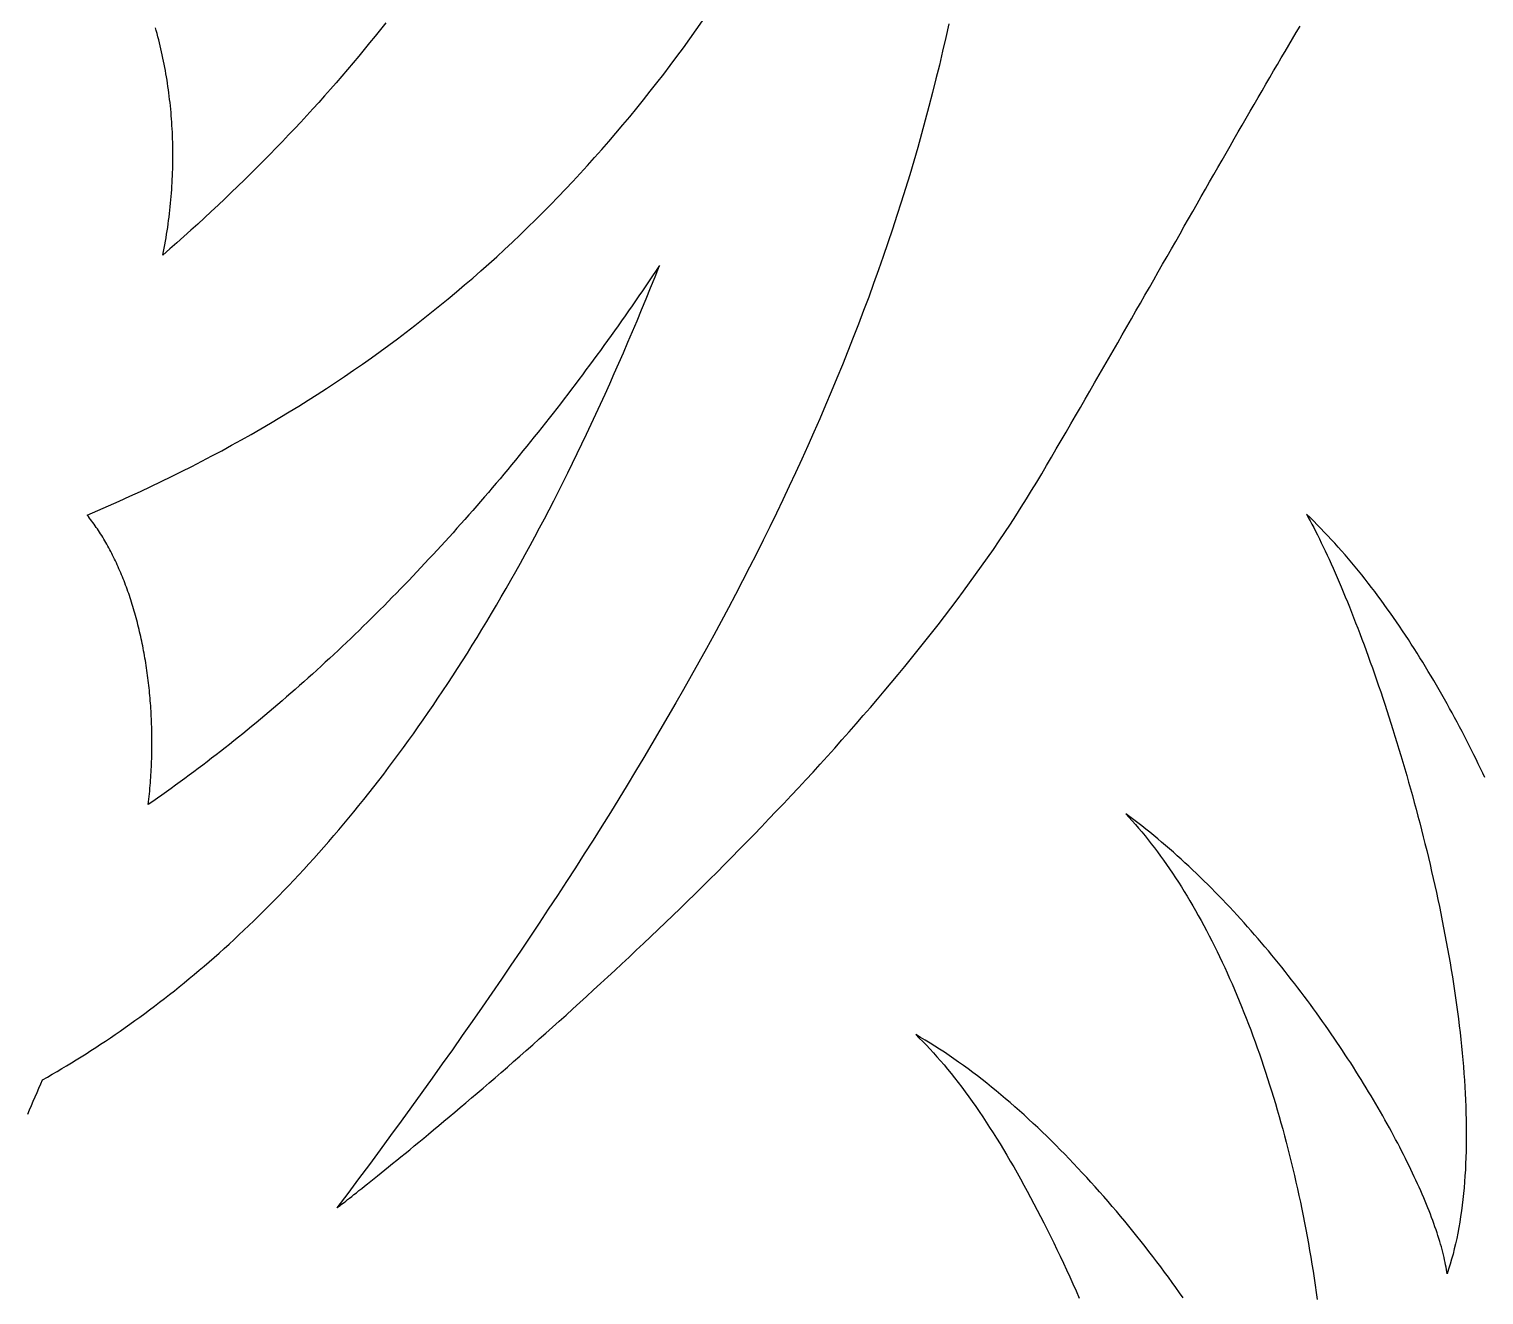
# Model space of a CAD drawing. Extents: x 5 to 105, y 2 to 136.
# Drawn here: x 79.41 to 87.6, y 72.08 to 79.2 of the extents above; entities that cross this region are included whole.
import ezdxf

# ---------------------------------------------------------------- set-up
doc = ezdxf.new("R2010")
doc.units = 0
doc.layers.get('0').update_dxf_attribs({"linetype": 'CONTINUOUS'})

msp = doc.modelspace()

# ---------------------------------------------------------------- linework, layer by layer
at = {"color": 7}
for points in [[(79.7374, 76.4658, 0), (79.7981, 76.4918, 0), (79.8584, 76.5181, 0), (79.9184, 76.5447, 0), (79.9779, 76.5717, 0), (80.037, 76.5989, 0), (80.0957, 76.6265, 0), (80.1539, 76.6544, 0), (80.2118, 76.6827, 0), (80.2693, 76.7112, 0), (80.3264, 76.7401, 0), (80.3831, 76.7693, 0), (80.4394, 76.7988, 0), (80.4953, 76.8287, 0), (80.5508, 76.8589, 0), (80.6059, 76.8894, 0), (80.6606, 76.9203, 0), (80.715, 76.9514, 0), (80.7689, 76.9829, 0), (80.8225, 77.0148, 0), (80.8757, 77.0469, 0), (80.9285, 77.0795, 0), (80.981, 77.1123, 0), (81.033, 77.1455, 0), (81.0847, 77.179, 0), (81.1361, 77.2128, 0), (81.187, 77.247, 0), (81.2376, 77.2815, 0), (81.2879, 77.3164, 0), (81.3377, 77.3516, 0), (81.3872, 77.3871, 0), (81.4364, 77.423, 0), (81.4852, 77.4592, 0), (81.5336, 77.4958, 0), (81.5817, 77.5327, 0), (81.6295, 77.57, 0), (81.6768, 77.6076, 0), (81.7239, 77.6455, 0), (81.7706, 77.6838, 0), (81.8169, 77.7225, 0), (81.863, 77.7615, 0), (81.9086, 77.8008, 0), (81.954, 77.8405, 0), (81.999, 77.8805, 0), (82.0436, 77.9209, 0), (82.088, 77.9617, 0), (82.132, 78.0028, 0), (82.1757, 78.0442, 0), (82.219, 78.0861, 0), (82.2621, 78.1282, 0), (82.3048, 78.1707, 0), (82.3472, 78.2136, 0), (82.3893, 78.2569, 0), (82.431, 78.3005, 0), (82.4725, 78.3444, 0), (82.5136, 78.3887, 0), (82.5544, 78.4334, 0), (82.595, 78.4785, 0), (82.6352, 78.5239, 0), (82.6751, 78.5696, 0), (82.7147, 78.6158, 0), (82.754, 78.6623, 0), (82.793, 78.7091, 0), (82.8317, 78.7564, 0), (82.8702, 78.804, 0), (82.9083, 78.8519, 0), (82.9461, 78.9003, 0), (82.9837, 78.949, 0), (83.0209, 78.9981, 0), (83.0579, 79.0475, 0), (83.0946, 79.0973, 0), (83.131, 79.1475, 0), (83.1672, 79.1981, 0), (83.203, 79.2491, 0)], [(81.4185, 79.2371, 0), (81.3887, 79.1993, 0), (81.3585, 79.1617, 0), (81.3281, 79.124, 0), (81.2974, 79.0865, 0), (81.2664, 79.0491, 0), (81.235, 79.0117, 0), (81.2035, 78.9744, 0), (81.1716, 78.9372, 0), (81.1394, 78.9, 0), (81.107, 78.863, 0), (81.0742, 78.826, 0), (81.0412, 78.7891, 0), (81.0079, 78.7523, 0), (80.9743, 78.7156, 0), (80.9404, 78.6789, 0), (80.9062, 78.6424, 0), (80.8718, 78.6059, 0), (80.837, 78.5695, 0), (80.802, 78.5332, 0), (80.7667, 78.497, 0), (80.7311, 78.4609, 0), (80.6953, 78.4248, 0), (80.6591, 78.3889, 0), (80.6227, 78.353, 0), (80.586, 78.3172, 0), (80.549, 78.2816, 0), (80.5117, 78.246, 0), (80.4742, 78.2105, 0), (80.4363, 78.1751, 0), (80.3982, 78.1398, 0), (80.3599, 78.1046, 0), (80.3212, 78.0695, 0), (80.2822, 78.0344, 0), (80.243, 77.9995, 0), (80.2035, 77.9647, 0), (80.1638, 77.93, 0)], [(84.5892, 79.2326, 0), (84.5721, 79.1547, 0), (84.5543, 79.077, 0), (84.536, 78.9993, 0), (84.5171, 78.9218, 0), (84.4977, 78.8444, 0), (84.4776, 78.7671, 0), (84.457, 78.6899, 0), (84.4359, 78.6128, 0), (84.4141, 78.5357, 0), (84.3919, 78.4588, 0), (84.369, 78.382, 0), (84.3456, 78.3052, 0), (84.3216, 78.2285, 0), (84.2971, 78.1519, 0), (84.272, 78.0753, 0), (84.2463, 77.9989, 0), (84.2201, 77.9224, 0), (84.1934, 77.8461, 0), (84.1661, 77.7698, 0), (84.1382, 77.6935, 0), (84.1098, 77.6173, 0), (84.0808, 77.5411, 0), (84.0513, 77.465, 0), (84.0213, 77.3889, 0), (83.9907, 77.3128, 0), (83.9595, 77.2367, 0), (83.9278, 77.1607, 0), (83.8956, 77.0847, 0), (83.8628, 77.0087, 0), (83.8295, 76.9327, 0), (83.7957, 76.8567, 0), (83.7613, 76.7807, 0), (83.7264, 76.7047, 0), (83.6909, 76.6287, 0), (83.655, 76.5527, 0), (83.6184, 76.4766, 0), (83.5814, 76.4006, 0), (83.5438, 76.3245, 0), (83.5057, 76.2484, 0), (83.4671, 76.1722, 0), (83.428, 76.0961, 0), (83.3883, 76.0198, 0), (83.3481, 75.9436, 0), (83.3074, 75.8673, 0), (83.2661, 75.7909, 0), (83.2244, 75.7145, 0), (83.1821, 75.638, 0), (83.1393, 75.5615, 0), (83.096, 75.4849, 0), (83.0522, 75.4082, 0), (83.0079, 75.3314, 0), (82.963, 75.2546, 0), (82.9177, 75.1777, 0), (82.8718, 75.1007, 0), (82.8255, 75.0236, 0), (82.7786, 74.9463, 0), (82.7312, 74.869, 0), (82.6834, 74.7916, 0), (82.635, 74.7141, 0), (82.5861, 74.6365, 0), (82.5367, 74.5587, 0), (82.4868, 74.4809, 0), (82.4365, 74.4029, 0), (82.3856, 74.3248, 0), (82.3342, 74.2465, 0), (82.2824, 74.1681, 0), (82.23, 74.0896, 0), (82.1772, 74.0109, 0), (82.1239, 73.9321, 0), (82.07, 73.8531, 0), (82.0157, 73.774, 0), (81.9609, 73.6947, 0), (81.9057, 73.6152, 0), (81.8499, 73.5356, 0), (81.7937, 73.4558, 0), (81.737, 73.3758, 0), (81.6798, 73.2956, 0), (81.6221, 73.2153, 0), (81.5639, 73.1347, 0), (81.5053, 73.054, 0), (81.4462, 72.9731, 0), (81.3866, 72.8919, 0), (81.3266, 72.8106, 0), (81.2661, 72.729, 0), (81.2051, 72.6473, 0), (81.1436, 72.5653, 0)], [(80.1637, 77.93, 0), (80.1676, 77.9494, 0), (80.1714, 77.9689, 0), (80.175, 77.9884, 0), (80.1784, 78.0079, 0), (80.1817, 78.0273, 0), (80.1849, 78.0468, 0), (80.1879, 78.0662, 0), (80.1908, 78.0857, 0), (80.1936, 78.1051, 0), (80.1962, 78.1245, 0), (80.1987, 78.1439, 0), (80.201, 78.1633, 0), (80.2032, 78.1827, 0), (80.2053, 78.202, 0), (80.2072, 78.2214, 0), (80.209, 78.2407, 0), (80.2107, 78.26, 0), (80.2122, 78.2793, 0), (80.2136, 78.2986, 0), (80.2148, 78.3178, 0), (80.2159, 78.337, 0), (80.2169, 78.3562, 0), (80.2178, 78.3754, 0), (80.2185, 78.3945, 0), (80.2191, 78.4136, 0), (80.2196, 78.4327, 0), (80.2199, 78.4518, 0), (80.2201, 78.4708, 0), (80.2202, 78.4898, 0), (80.2201, 78.5087, 0), (80.2199, 78.5277, 0), (80.2196, 78.5465, 0), (80.2192, 78.5654, 0), (80.2186, 78.5842, 0), (80.2179, 78.603, 0), (80.2171, 78.6217, 0), (80.2161, 78.6404, 0), (80.215, 78.659, 0), (80.2138, 78.6777, 0), (80.2125, 78.6962, 0), (80.211, 78.7147, 0), (80.2095, 78.7332, 0), (80.2078, 78.7516, 0), (80.2059, 78.77, 0), (80.204, 78.7883, 0), (80.2019, 78.8066, 0), (80.1997, 78.8248, 0), (80.1974, 78.843, 0), (80.195, 78.8611, 0), (80.1924, 78.8791, 0), (80.1898, 78.8971, 0), (80.187, 78.9151, 0), (80.1841, 78.9329, 0), (80.181, 78.9508, 0), (80.1779, 78.9685, 0), (80.1746, 78.9862, 0), (80.1712, 79.0039, 0), (80.1677, 79.0214, 0), (80.1641, 79.0389, 0), (80.1604, 79.0564, 0), (80.1565, 79.0737, 0), (80.1526, 79.091, 0), (80.1485, 79.1083, 0), (80.1443, 79.1254, 0), (80.14, 79.1425, 0), (80.1356, 79.1595, 0), (80.1311, 79.1765, 0), (80.1264, 79.1933, 0), (80.1217, 79.2101, 0)], [(85.1123, 76.6986, 0), (85.1399, 76.7457, 0), (85.1674, 76.7927, 0), (85.1948, 76.8395, 0), (85.2221, 76.8862, 0), (85.2493, 76.9328, 0), (85.2763, 76.9793, 0), (85.3033, 77.0257, 0), (85.3301, 77.0719, 0), (85.3568, 77.118, 0), (85.3834, 77.1639, 0), (85.4099, 77.2098, 0), (85.4363, 77.2554, 0), (85.4625, 77.301, 0), (85.4887, 77.3463, 0), (85.5147, 77.3916, 0), (85.5406, 77.4367, 0), (85.5664, 77.4816, 0), (85.5921, 77.5263, 0), (85.6176, 77.5709, 0), (85.6431, 77.6153, 0), (85.6684, 77.6596, 0), (85.6936, 77.7037, 0), (85.7187, 77.7476, 0), (85.7437, 77.7913, 0), (85.7686, 77.8348, 0), (85.7934, 77.8782, 0), (85.818, 77.9213, 0), (85.8425, 77.9643, 0), (85.8669, 78.0071, 0), (85.8912, 78.0496, 0), (85.9154, 78.092, 0), (85.9395, 78.1342, 0), (85.9635, 78.1761, 0), (85.9873, 78.2179, 0), (86.011, 78.2594, 0), (86.0347, 78.3007, 0), (86.0581, 78.3418, 0), (86.0815, 78.3826, 0), (86.1048, 78.4233, 0), (86.128, 78.4637, 0), (86.151, 78.5038, 0), (86.1739, 78.5437, 0), (86.1967, 78.5834, 0), (86.2194, 78.6229, 0), (86.242, 78.6621, 0), (86.2645, 78.701, 0), (86.2868, 78.7397, 0), (86.3091, 78.7781, 0), (86.3312, 78.8163, 0), (86.3532, 78.8542, 0), (86.3751, 78.8918, 0), (86.3969, 78.9292, 0), (86.4185, 78.9663, 0), (86.4401, 79.0031, 0), (86.4615, 79.0396, 0), (86.4828, 79.0759, 0), (86.504, 79.1119, 0), (86.5251, 79.1476, 0), (86.5461, 79.1829, 0), (86.567, 79.218, 0)], [(79.4867, 73.2869, 0), (79.5137, 73.3022, 0), (79.5406, 73.3178, 0), (79.5677, 73.3336, 0), (79.5947, 73.3496, 0), (79.6219, 73.3659, 0), (79.649, 73.3824, 0), (79.6762, 73.3991, 0), (79.7035, 73.4161, 0), (79.7308, 73.4333, 0), (79.7581, 73.4508, 0), (79.7855, 73.4685, 0), (79.8129, 73.4865, 0), (79.8404, 73.5048, 0), (79.8679, 73.5233, 0), (79.8954, 73.542, 0), (79.923, 73.561, 0), (79.9506, 73.5803, 0), (79.9782, 73.5999, 0), (80.0058, 73.6197, 0), (80.0335, 73.6398, 0), (80.0613, 73.6601, 0), (80.089, 73.6808, 0), (80.1168, 73.7017, 0), (80.1446, 73.7229, 0), (80.1724, 73.7444, 0), (80.2003, 73.7662, 0), (80.2282, 73.7883, 0), (80.2561, 73.8106, 0), (80.284, 73.8333, 0), (80.3119, 73.8562, 0), (80.3399, 73.8795, 0), (80.3679, 73.903, 0), (80.3959, 73.9269, 0), (80.4239, 73.951, 0), (80.4519, 73.9755, 0), (80.48, 74.0003, 0), (80.5081, 74.0254, 0), (80.5361, 74.0508, 0), (80.5642, 74.0765, 0), (80.5923, 74.1025, 0), (80.6204, 74.1289, 0), (80.6485, 74.1556, 0), (80.6767, 74.1826, 0), (80.7048, 74.21, 0), (80.7329, 74.2377, 0), (80.761, 74.2657, 0), (80.7892, 74.2941, 0), (80.8173, 74.3228, 0), (80.8455, 74.3518, 0), (80.8736, 74.3812, 0), (80.9018, 74.4109, 0), (80.9299, 74.441, 0), (80.958, 74.4714, 0), (80.9862, 74.5022, 0), (81.0143, 74.5334, 0), (81.0424, 74.5649, 0), (81.0705, 74.5967, 0), (81.0986, 74.629, 0), (81.1267, 74.6616, 0), (81.1548, 74.6945, 0), (81.1829, 74.7279, 0), (81.211, 74.7616, 0), (81.239, 74.7957, 0), (81.2671, 74.8302, 0), (81.2951, 74.865, 0), (81.3231, 74.9002, 0), (81.3511, 74.9359, 0), (81.3791, 74.9719, 0), (81.407, 75.0083, 0), (81.4349, 75.045, 0), (81.4628, 75.0822, 0), (81.4907, 75.1198, 0), (81.5186, 75.1578, 0), (81.5464, 75.1962, 0), (81.5742, 75.235, 0), (81.602, 75.2742, 0), (81.6298, 75.3138, 0), (81.6575, 75.3538, 0), (81.6852, 75.3943, 0), (81.7129, 75.4351, 0), (81.7405, 75.4764, 0), (81.7681, 75.5181, 0), (81.7957, 75.5602, 0), (81.8232, 75.6028, 0), (81.8507, 75.6457, 0), (81.8782, 75.6892, 0), (81.9056, 75.733, 0), (81.933, 75.7773, 0), (81.9604, 75.822, 0), (81.9877, 75.8672, 0), (82.015, 75.9128, 0), (82.0422, 75.9588, 0), (82.0694, 76.0053, 0), (82.0965, 76.0523, 0), (82.1236, 76.0997, 0), (82.1506, 76.1475, 0), (82.1776, 76.1959, 0), (82.2045, 76.2446, 0), (82.2314, 76.2939, 0), (82.2583, 76.3436, 0), (82.2851, 76.3938, 0), (82.3118, 76.4444, 0), (82.3385, 76.4956, 0), (82.3651, 76.5472, 0), (82.3917, 76.5992, 0), (82.4182, 76.6518, 0), (82.4447, 76.7048, 0), (82.4711, 76.7583, 0), (82.4974, 76.8124, 0), (82.5237, 76.8669, 0), (82.5499, 76.9219, 0), (82.576, 76.9773, 0), (82.6021, 77.0333, 0), (82.6281, 77.0898, 0), (82.6541, 77.1468, 0), (82.68, 77.2043, 0), (82.7058, 77.2623, 0), (82.7315, 77.3208, 0), (82.7572, 77.3798, 0), (82.7828, 77.4393, 0), (82.8083, 77.4994, 0), (82.8338, 77.56, 0), (82.8592, 77.6211, 0), (82.8845, 77.6827, 0), (82.9097, 77.7448, 0), (82.9349, 77.8075, 0), (82.9599, 77.8707, 0)], [(82.9599, 77.8707, 0), (82.9409, 77.8422, 0), (82.9217, 77.8137, 0), (82.9025, 77.7853, 0), (82.8833, 77.7569, 0), (82.864, 77.7286, 0), (82.8446, 77.7003, 0), (82.8251, 77.6721, 0), (82.8056, 77.6439, 0), (82.786, 77.6158, 0), (82.7664, 77.5878, 0), (82.7467, 77.5598, 0), (82.7269, 77.5319, 0), (82.7071, 77.504, 0), (82.6872, 77.4762, 0), (82.6672, 77.4484, 0), (82.6472, 77.4207, 0), (82.6271, 77.3931, 0), (82.607, 77.3655, 0), (82.5868, 77.338, 0), (82.5665, 77.3105, 0), (82.5462, 77.2831, 0), (82.5258, 77.2558, 0), (82.5054, 77.2285, 0), (82.4848, 77.2013, 0), (82.4643, 77.1741, 0), (82.4436, 77.147, 0), (82.4229, 77.12, 0), (82.4022, 77.0931, 0), (82.3814, 77.0662, 0), (82.3605, 77.0393, 0), (82.3396, 77.0126, 0), (82.3186, 76.9859, 0), (82.2975, 76.9593, 0), (82.2764, 76.9327, 0), (82.2553, 76.9062, 0), (82.234, 76.8798, 0), (82.2127, 76.8534, 0), (82.1914, 76.8272, 0), (82.17, 76.801, 0), (82.1485, 76.7748, 0), (82.127, 76.7488, 0), (82.1054, 76.7228, 0), (82.0838, 76.6968, 0), (82.0621, 76.671, 0), (82.0404, 76.6452, 0), (82.0186, 76.6195, 0), (81.9967, 76.5939, 0), (81.9748, 76.5684, 0), (81.9528, 76.5429, 0), (81.9308, 76.5175, 0), (81.9087, 76.4922, 0), (81.8866, 76.467, 0), (81.8644, 76.4418, 0), (81.8421, 76.4167, 0), (81.8198, 76.3917, 0), (81.7975, 76.3668, 0), (81.775, 76.342, 0), (81.7526, 76.3172, 0), (81.7301, 76.2925, 0), (81.7075, 76.2679, 0), (81.6848, 76.2434, 0), (81.6622, 76.219, 0), (81.6394, 76.1947, 0), (81.6166, 76.1704, 0), (81.5938, 76.1462, 0), (81.5709, 76.1222, 0), (81.5479, 76.0982, 0), (81.5249, 76.0742, 0), (81.5019, 76.0504, 0), (81.4788, 76.0267, 0), (81.4556, 76.003, 0), (81.4324, 75.9795, 0), (81.4091, 75.956, 0), (81.3858, 75.9326, 0), (81.3624, 75.9093, 0), (81.339, 75.8861, 0), (81.3156, 75.863, 0), (81.292, 75.84, 0), (81.2685, 75.8171, 0), (81.2448, 75.7942, 0), (81.2212, 75.7715, 0), (81.1975, 75.7488, 0), (81.1737, 75.7263, 0), (81.1499, 75.7038, 0), (81.126, 75.6815, 0), (81.1021, 75.6592, 0), (81.0781, 75.6371, 0), (81.0541, 75.615, 0), (81.03, 75.593, 0), (81.0059, 75.5712, 0), (80.9818, 75.5494, 0), (80.9575, 75.5277, 0), (80.9333, 75.5061, 0), (80.909, 75.4847, 0), (80.8846, 75.4633, 0), (80.8602, 75.442, 0), (80.8358, 75.4209, 0), (80.8113, 75.3998, 0), (80.7867, 75.3789, 0), (80.7621, 75.358, 0), (80.7375, 75.3373, 0), (80.7128, 75.3166, 0), (80.6881, 75.2961, 0), (80.6633, 75.2756, 0), (80.6385, 75.2553, 0), (80.6137, 75.2351, 0), (80.5887, 75.215, 0), (80.5638, 75.195, 0), (80.5388, 75.1751, 0), (80.5137, 75.1553, 0), (80.4887, 75.1356, 0), (80.4635, 75.1161, 0), (80.4383, 75.0966, 0), (80.4131, 75.0773, 0), (80.3879, 75.058, 0), (80.3626, 75.0389, 0), (80.3372, 75.0199, 0), (80.3118, 75.001, 0), (80.2864, 74.9823, 0), (80.2609, 74.9636, 0), (80.2354, 74.9451, 0), (80.2098, 74.9266, 0), (80.1842, 74.9083, 0), (80.1585, 74.8901, 0), (80.1328, 74.8721, 0), (80.1071, 74.8541, 0), (80.0813, 74.8363, 0)], [(81.1436, 72.5653, 0), (81.1441, 72.5657, 0), (81.1457, 72.5669, 0), (81.1482, 72.5688, 0), (81.1518, 72.5716, 0), (81.1563, 72.5751, 0), (81.1619, 72.5794, 0), (81.1684, 72.5844, 0), (81.1758, 72.5902, 0), (81.1842, 72.5967, 0), (81.1935, 72.604, 0), (81.2037, 72.6119, 0), (81.2148, 72.6206, 0), (81.2268, 72.6301, 0), (81.2396, 72.6402, 0), (81.2534, 72.651, 0), (81.2679, 72.6626, 0), (81.2833, 72.6748, 0), (81.2996, 72.6877, 0), (81.3166, 72.7013, 0), (81.3344, 72.7155, 0), (81.353, 72.7304, 0), (81.3724, 72.746, 0), (81.3925, 72.7622, 0), (81.4134, 72.779, 0), (81.435, 72.7965, 0), (81.4573, 72.8146, 0), (81.4803, 72.8333, 0), (81.504, 72.8527, 0), (81.5284, 72.8727, 0), (81.5535, 72.8932, 0), (81.5792, 72.9144, 0), (81.6055, 72.9361, 0), (81.6325, 72.9584, 0), (81.6601, 72.9813, 0), (81.6883, 73.0048, 0), (81.7171, 73.0288, 0), (81.7464, 73.0534, 0), (81.7763, 73.0785, 0), (81.8068, 73.1042, 0), (81.8378, 73.1304, 0), (81.8693, 73.1572, 0), (81.9013, 73.1844, 0), (81.9338, 73.2122, 0), (81.9668, 73.2405, 0), (82.0003, 73.2693, 0), (82.0342, 73.2985, 0), (82.0686, 73.3283, 0), (82.1034, 73.3586, 0), (82.1386, 73.3893, 0), (82.1742, 73.4205, 0), (82.2103, 73.4521, 0), (82.2467, 73.4842, 0), (82.2834, 73.5168, 0), (82.3206, 73.5498, 0), (82.358, 73.5832, 0), (82.3958, 73.617, 0), (82.4339, 73.6513, 0), (82.4723, 73.686, 0), (82.511, 73.7211, 0), (82.55, 73.7566, 0), (82.5893, 73.7925, 0), (82.6288, 73.8288, 0), (82.6685, 73.8655, 0), (82.7084, 73.9025, 0), (82.7486, 73.9399, 0), (82.789, 73.9777, 0), (82.8295, 74.0158, 0), (82.8702, 74.0543, 0), (82.9111, 74.0931, 0), (82.9521, 74.1322, 0), (82.9933, 74.1717, 0), (83.0346, 74.2115, 0), (83.076, 74.2516, 0), (83.1175, 74.292, 0), (83.159, 74.3327, 0), (83.2007, 74.3737, 0), (83.2423, 74.415, 0), (83.2841, 74.4566, 0), (83.3258, 74.4985, 0), (83.3676, 74.5406, 0), (83.4094, 74.583, 0), (83.4512, 74.6256, 0), (83.493, 74.6685, 0), (83.5347, 74.7116, 0), (83.5763, 74.755, 0), (83.618, 74.7985, 0), (83.6595, 74.8423, 0), (83.701, 74.8864, 0), (83.7423, 74.9306, 0), (83.7836, 74.975, 0), (83.8247, 75.0196, 0), (83.8657, 75.0644, 0), (83.9065, 75.1094, 0), (83.9471, 75.1546, 0), (83.9876, 75.1999, 0), (84.0279, 75.2454, 0), (84.068, 75.291, 0), (84.1079, 75.3368, 0), (84.1476, 75.3828, 0), (84.187, 75.4288, 0), (84.2261, 75.475, 0), (84.265, 75.5213, 0), (84.3036, 75.5677, 0), (84.3419, 75.6143, 0), (84.3799, 75.6609, 0), (84.4176, 75.7076, 0), (84.455, 75.7544, 0), (84.492, 75.8013, 0), (84.5286, 75.8483, 0), (84.5649, 75.8953, 0), (84.6008, 75.9424, 0), (84.6363, 75.9896, 0), (84.6714, 76.0368, 0), (84.706, 76.084, 0), (84.7403, 76.1313, 0), (84.7741, 76.1786, 0), (84.8074, 76.2259, 0), (84.8402, 76.2732, 0), (84.8726, 76.3205, 0), (84.9044, 76.3679, 0), (84.9358, 76.4152, 0), (84.9666, 76.4625, 0), (84.9968, 76.5098, 0), (85.0266, 76.5571, 0), (85.0557, 76.6043, 0), (85.0843, 76.6515, 0), (85.1123, 76.6986, 0)], [(80.0813, 74.8363, 0), (80.0831, 74.8515, 0), (80.0848, 74.8668, 0), (80.0864, 74.882, 0), (80.0879, 74.8973, 0), (80.0894, 74.9125, 0), (80.0908, 74.9278, 0), (80.092, 74.943, 0), (80.0933, 74.9582, 0), (80.0944, 74.9734, 0), (80.0954, 74.9886, 0), (80.0964, 75.0038, 0), (80.0973, 75.019, 0), (80.0981, 75.0341, 0), (80.0989, 75.0493, 0), (80.0995, 75.0644, 0), (80.1001, 75.0795, 0), (80.1006, 75.0946, 0), (80.1011, 75.1097, 0), (80.1014, 75.1247, 0), (80.1017, 75.1398, 0), (80.1019, 75.1548, 0), (80.1021, 75.1698, 0), (80.1021, 75.1847, 0), (80.1021, 75.1997, 0), (80.102, 75.2146, 0), (80.1018, 75.2295, 0), (80.1016, 75.2444, 0), (80.1012, 75.2593, 0), (80.1008, 75.2741, 0), (80.1004, 75.2889, 0), (80.0998, 75.3036, 0), (80.0992, 75.3184, 0), (80.0985, 75.3331, 0), (80.0978, 75.3478, 0), (80.0969, 75.3624, 0), (80.096, 75.377, 0), (80.095, 75.3916, 0), (80.094, 75.4062, 0), (80.0929, 75.4207, 0), (80.0917, 75.4352, 0), (80.0904, 75.4496, 0), (80.089, 75.464, 0), (80.0876, 75.4784, 0), (80.0861, 75.4927, 0), (80.0846, 75.507, 0), (80.083, 75.5212, 0), (80.0813, 75.5354, 0), (80.0795, 75.5496, 0), (80.0777, 75.5637, 0), (80.0758, 75.5778, 0), (80.0738, 75.5918, 0), (80.0717, 75.6058, 0), (80.0696, 75.6198, 0), (80.0674, 75.6336, 0), (80.0652, 75.6475, 0), (80.0629, 75.6613, 0), (80.0605, 75.675, 0), (80.058, 75.6887, 0), (80.0555, 75.7024, 0), (80.0529, 75.716, 0), (80.0503, 75.7295, 0), (80.0475, 75.743, 0), (80.0448, 75.7564, 0), (80.0419, 75.7698, 0), (80.039, 75.7831, 0), (80.036, 75.7964, 0), (80.0329, 75.8096, 0), (80.0298, 75.8228, 0), (80.0266, 75.8358, 0), (80.0234, 75.8489, 0), (80.02, 75.8618, 0), (80.0167, 75.8747, 0), (80.0132, 75.8876, 0), (80.0097, 75.9004, 0), (80.0061, 75.9131, 0), (80.0025, 75.9257, 0), (79.9988, 75.9383, 0), (79.995, 75.9508, 0), (79.9912, 75.9633, 0), (79.9873, 75.9757, 0), (79.9833, 75.988, 0), (79.9793, 76.0002, 0), (79.9752, 76.0124, 0), (79.9711, 76.0245, 0), (79.9669, 76.0365, 0), (79.9626, 76.0485, 0), (79.9583, 76.0604, 0), (79.9539, 76.0722, 0), (79.9495, 76.0839, 0), (79.945, 76.0956, 0), (79.9404, 76.1072, 0), (79.9358, 76.1187, 0), (79.9311, 76.1301, 0), (79.9263, 76.1414, 0), (79.9215, 76.1527, 0), (79.9166, 76.1639, 0), (79.9117, 76.175, 0), (79.9067, 76.186, 0), (79.9017, 76.1969, 0), (79.8966, 76.2078, 0), (79.8914, 76.2185, 0), (79.8862, 76.2292, 0), (79.8809, 76.2398, 0), (79.8756, 76.2503, 0), (79.8702, 76.2607, 0), (79.8647, 76.2711, 0), (79.8592, 76.2813, 0), (79.8536, 76.2914, 0), (79.848, 76.3015, 0), (79.8423, 76.3114, 0), (79.8366, 76.3213, 0), (79.8308, 76.3311, 0), (79.825, 76.3408, 0), (79.8191, 76.3503, 0), (79.8131, 76.3598, 0), (79.8071, 76.3692, 0), (79.801, 76.3785, 0), (79.7949, 76.3877, 0), (79.7887, 76.3968, 0), (79.7825, 76.4058, 0), (79.7762, 76.4146, 0), (79.7699, 76.4234, 0), (79.7635, 76.4321, 0), (79.757, 76.4407, 0), (79.7505, 76.4492, 0), (79.744, 76.4575, 0), (79.7374, 76.4658, 0)], [(87.6081, 74.9878, 0), (87.5959, 75.0136, 0), (87.5835, 75.0393, 0), (87.571, 75.0652, 0), (87.5584, 75.0911, 0), (87.5456, 75.1171, 0), (87.5326, 75.143, 0), (87.5195, 75.1691, 0), (87.5062, 75.1951, 0), (87.4928, 75.2212, 0), (87.4792, 75.2473, 0), (87.4655, 75.2734, 0), (87.4516, 75.2996, 0), (87.4376, 75.3257, 0), (87.4234, 75.3518, 0), (87.4091, 75.3779, 0), (87.3947, 75.404, 0), (87.38, 75.4301, 0), (87.3653, 75.4562, 0), (87.3504, 75.4822, 0), (87.3354, 75.5082, 0), (87.3202, 75.5341, 0), (87.3048, 75.56, 0), (87.2894, 75.5858, 0), (87.2738, 75.6116, 0), (87.258, 75.6373, 0), (87.2421, 75.663, 0), (87.2261, 75.6885, 0), (87.2099, 75.714, 0), (87.1936, 75.7394, 0), (87.1772, 75.7647, 0), (87.1606, 75.7899, 0), (87.1439, 75.815, 0), (87.127, 75.8399, 0), (87.11, 75.8648, 0), (87.0929, 75.8895, 0), (87.0757, 75.9142, 0), (87.0583, 75.9386, 0), (87.0408, 75.963, 0), (87.0231, 75.9872, 0), (87.0054, 76.0112, 0), (86.9875, 76.0351, 0), (86.9694, 76.0588, 0), (86.9513, 76.0824, 0), (86.933, 76.1057, 0), (86.9146, 76.129, 0), (86.896, 76.152, 0), (86.8774, 76.1748, 0), (86.8586, 76.1974, 0), (86.8397, 76.2199, 0), (86.8206, 76.2421, 0), (86.8015, 76.2641, 0), (86.7822, 76.2859, 0), (86.7628, 76.3074, 0), (86.7433, 76.3288, 0), (86.7236, 76.3499, 0), (86.7039, 76.3707, 0), (86.684, 76.3914, 0), (86.664, 76.4117, 0), (86.6439, 76.4318, 0), (86.6236, 76.4516, 0), (86.6033, 76.4712, 0)], [(86.6033, 76.4712, 0), (86.6133, 76.4532, 0), (86.6235, 76.4345, 0), (86.6337, 76.4153, 0), (86.6441, 76.3955, 0), (86.6546, 76.3751, 0), (86.6652, 76.3542, 0), (86.6759, 76.3327, 0), (86.6866, 76.3106, 0), (86.6975, 76.288, 0), (86.7085, 76.2649, 0), (86.7195, 76.2413, 0), (86.7306, 76.2171, 0), (86.7418, 76.1924, 0), (86.7531, 76.1672, 0), (86.7644, 76.1416, 0), (86.7758, 76.1154, 0), (86.7873, 76.0888, 0), (86.7988, 76.0617, 0), (86.8103, 76.0342, 0), (86.8219, 76.0062, 0), (86.8335, 75.9778, 0), (86.8452, 75.9489, 0), (86.8569, 75.9197, 0), (86.8686, 75.89, 0), (86.8803, 75.8599, 0), (86.8921, 75.8294, 0), (86.9039, 75.7985, 0), (86.9156, 75.7672, 0), (86.9274, 75.7356, 0), (86.9392, 75.7036, 0), (86.951, 75.6712, 0), (86.9627, 75.6385, 0), (86.9745, 75.6055, 0), (86.9862, 75.5721, 0), (86.9979, 75.5384, 0), (87.0096, 75.5044, 0), (87.0213, 75.4701, 0), (87.0329, 75.4355, 0), (87.0445, 75.4006, 0), (87.056, 75.3654, 0), (87.0675, 75.33, 0), (87.0789, 75.2943, 0), (87.0903, 75.2583, 0), (87.1016, 75.2221, 0), (87.1129, 75.1857, 0), (87.1241, 75.149, 0), (87.1352, 75.1121, 0), (87.1462, 75.075, 0), (87.1571, 75.0377, 0), (87.168, 75.0002, 0), (87.1788, 74.9625, 0), (87.1894, 74.9246, 0), (87.2, 74.8866, 0), (87.2105, 74.8484, 0), (87.2208, 74.8101, 0), (87.231, 74.7716, 0), (87.2412, 74.7329, 0), (87.2512, 74.6942, 0), (87.261, 74.6553, 0), (87.2708, 74.6163, 0), (87.2804, 74.5772, 0), (87.2898, 74.538, 0), (87.2991, 74.4988, 0), (87.3083, 74.4594, 0), (87.3173, 74.42, 0), (87.3262, 74.3805, 0), (87.3349, 74.341, 0), (87.3434, 74.3014, 0), (87.3518, 74.2618, 0), (87.36, 74.2222, 0), (87.368, 74.1826, 0), (87.3758, 74.1429, 0), (87.3834, 74.1032, 0), (87.3908, 74.0636, 0), (87.3981, 74.024, 0), (87.4051, 73.9844, 0), (87.412, 73.9448, 0), (87.4186, 73.9052, 0), (87.425, 73.8658, 0), (87.4312, 73.8263, 0), (87.4372, 73.787, 0), (87.4429, 73.7477, 0), (87.4484, 73.7085, 0), (87.4537, 73.6694, 0), (87.4587, 73.6303, 0), (87.4635, 73.5914, 0), (87.468, 73.5527, 0), (87.4723, 73.514, 0), (87.4764, 73.4755, 0), (87.4801, 73.4371, 0), (87.4836, 73.3988, 0), (87.4868, 73.3608, 0), (87.4898, 73.3229, 0), (87.4925, 73.2851, 0), (87.4949, 73.2476, 0), (87.497, 73.2102, 0), (87.4988, 73.1731, 0), (87.5003, 73.1361, 0), (87.5015, 73.0994, 0), (87.5024, 73.0629, 0), (87.503, 73.0267, 0), (87.5032, 72.9906, 0), (87.5032, 72.9549, 0), (87.5028, 72.9194, 0), (87.5021, 72.8841, 0), (87.5011, 72.8492, 0), (87.4997, 72.8145, 0), (87.498, 72.7801, 0), (87.496, 72.746, 0), (87.4936, 72.7123, 0), (87.4908, 72.6788, 0), (87.4877, 72.6457, 0), (87.4842, 72.6129, 0), (87.4804, 72.5805, 0), (87.4762, 72.5484, 0), (87.4716, 72.5167, 0), (87.4666, 72.4853, 0), (87.4613, 72.4544, 0), (87.4555, 72.4238, 0), (87.4494, 72.3936, 0), (87.4428, 72.3638, 0), (87.4359, 72.3344, 0), (87.4286, 72.3055, 0), (87.4208, 72.2769, 0), (87.4126, 72.2488, 0), (87.404, 72.2212, 0), (87.395, 72.194, 0)], [(87.395, 72.194, 0), (87.3934, 72.2063, 0), (87.3916, 72.2189, 0), (87.3895, 72.2319, 0), (87.3871, 72.2451, 0), (87.3844, 72.2586, 0), (87.3815, 72.2724, 0), (87.3784, 72.2866, 0), (87.375, 72.301, 0), (87.3713, 72.3156, 0), (87.3674, 72.3306, 0), (87.3632, 72.3458, 0), (87.3587, 72.3613, 0), (87.3541, 72.3771, 0), (87.3491, 72.3931, 0), (87.344, 72.4094, 0), (87.3385, 72.426, 0), (87.3329, 72.4427, 0), (87.327, 72.4598, 0), (87.3208, 72.477, 0), (87.3145, 72.4945, 0), (87.3078, 72.5122, 0), (87.301, 72.5302, 0), (87.2939, 72.5483, 0), (87.2866, 72.5667, 0), (87.279, 72.5853, 0), (87.2713, 72.6041, 0), (87.2633, 72.6231, 0), (87.255, 72.6423, 0), (87.2466, 72.6617, 0), (87.2379, 72.6813, 0), (87.229, 72.7011, 0), (87.2199, 72.721, 0), (87.2106, 72.7411, 0), (87.201, 72.7614, 0), (87.1913, 72.7819, 0), (87.1813, 72.8025, 0), (87.1711, 72.8233, 0), (87.1607, 72.8442, 0), (87.1501, 72.8653, 0), (87.1393, 72.8865, 0), (87.1283, 72.9079, 0), (87.117, 72.9294, 0), (87.1056, 72.9511, 0), (87.094, 72.9728, 0), (87.0822, 72.9947, 0), (87.0702, 73.0167, 0), (87.0579, 73.0388, 0), (87.0455, 73.0611, 0), (87.0329, 73.0834, 0), (87.0201, 73.1058, 0), (87.0072, 73.1284, 0), (86.994, 73.151, 0), (86.9806, 73.1737, 0), (86.9671, 73.1965, 0), (86.9534, 73.2193, 0), (86.9395, 73.2423, 0), (86.9254, 73.2653, 0), (86.9111, 73.2884, 0), (86.8967, 73.3115, 0), (86.8821, 73.3347, 0), (86.8673, 73.358, 0), (86.8523, 73.3813, 0), (86.8372, 73.4046, 0), (86.8219, 73.428, 0), (86.8064, 73.4514, 0), (86.7908, 73.4748, 0), (86.775, 73.4983, 0), (86.759, 73.5218, 0), (86.7429, 73.5453, 0), (86.7266, 73.5688, 0), (86.7102, 73.5923, 0), (86.6936, 73.6158, 0), (86.6768, 73.6394, 0), (86.6599, 73.6629, 0), (86.6428, 73.6864, 0), (86.6256, 73.7099, 0), (86.6083, 73.7333, 0), (86.5908, 73.7568, 0), (86.5731, 73.7802, 0), (86.5553, 73.8036, 0), (86.5374, 73.827, 0), (86.5193, 73.8503, 0), (86.5011, 73.8735, 0), (86.4827, 73.8968, 0), (86.4642, 73.9199, 0), (86.4456, 73.943, 0), (86.4269, 73.9661, 0), (86.408, 73.989, 0), (86.389, 74.0119, 0), (86.3698, 74.0348, 0), (86.3505, 74.0575, 0), (86.3311, 74.0802, 0), (86.3116, 74.1027, 0), (86.292, 74.1252, 0), (86.2722, 74.1476, 0), (86.2523, 74.1699, 0), (86.2323, 74.192, 0), (86.2122, 74.2141, 0), (86.192, 74.236, 0), (86.1716, 74.2578, 0), (86.1512, 74.2795, 0), (86.1306, 74.3011, 0), (86.1099, 74.3225, 0), (86.0891, 74.3438, 0), (86.0683, 74.3649, 0), (86.0473, 74.3859, 0), (86.0262, 74.4068, 0), (86.005, 74.4275, 0), (85.9837, 74.448, 0), (85.9623, 74.4684, 0), (85.9408, 74.4886, 0), (85.9193, 74.5086, 0), (85.8976, 74.5284, 0), (85.8758, 74.5481, 0), (85.854, 74.5676, 0), (85.832, 74.5868, 0), (85.81, 74.6059, 0), (85.7879, 74.6248, 0), (85.7657, 74.6435, 0), (85.7435, 74.662, 0), (85.7211, 74.6802, 0), (85.6987, 74.6983, 0), (85.6762, 74.7161, 0), (85.6536, 74.7337, 0), (85.631, 74.751, 0), (85.6082, 74.7681, 0), (85.5854, 74.785, 0)], [(85.5854, 74.785, 0), (85.6038, 74.7652, 0), (85.6221, 74.7449, 0), (85.6403, 74.7243, 0), (85.6584, 74.7033, 0), (85.6763, 74.682, 0), (85.6942, 74.6603, 0), (85.7119, 74.6382, 0), (85.7295, 74.6158, 0), (85.747, 74.593, 0), (85.7643, 74.5699, 0), (85.7816, 74.5464, 0), (85.7987, 74.5226, 0), (85.8157, 74.4985, 0), (85.8326, 74.474, 0), (85.8493, 74.4492, 0), (85.8659, 74.4241, 0), (85.8824, 74.3986, 0), (85.8988, 74.3728, 0), (85.9151, 74.3467, 0), (85.9312, 74.3203, 0), (85.9472, 74.2936, 0), (85.963, 74.2665, 0), (85.9788, 74.2392, 0), (85.9944, 74.2116, 0), (86.0098, 74.1836, 0), (86.0251, 74.1554, 0), (86.0403, 74.1269, 0), (86.0554, 74.0981, 0), (86.0703, 74.069, 0), (86.0851, 74.0396, 0), (86.0997, 74.0099, 0), (86.1142, 73.98, 0), (86.1286, 73.9498, 0), (86.1428, 73.9193, 0), (86.1569, 73.8886, 0), (86.1708, 73.8576, 0), (86.1846, 73.8264, 0), (86.1982, 73.7949, 0), (86.2117, 73.7631, 0), (86.2251, 73.7311, 0), (86.2383, 73.6989, 0), (86.2513, 73.6664, 0), (86.2642, 73.6337, 0), (86.277, 73.6007, 0), (86.2896, 73.5675, 0), (86.302, 73.5341, 0), (86.3143, 73.5005, 0), (86.3265, 73.4666, 0), (86.3384, 73.4326, 0), (86.3503, 73.3983, 0), (86.3619, 73.3638, 0), (86.3734, 73.3291, 0), (86.3848, 73.2942, 0), (86.396, 73.2591, 0), (86.407, 73.2238, 0), (86.4179, 73.1883, 0), (86.4286, 73.1526, 0), (86.4391, 73.1167, 0), (86.4495, 73.0807, 0), (86.4597, 73.0445, 0), (86.4697, 73.0081, 0), (86.4796, 72.9715, 0), (86.4893, 72.9347, 0), (86.4988, 72.8978, 0), (86.5082, 72.8607, 0), (86.5174, 72.8235, 0), (86.5264, 72.7861, 0), (86.5353, 72.7485, 0), (86.5439, 72.7108, 0), (86.5524, 72.673, 0), (86.5607, 72.635, 0), (86.5689, 72.5969, 0), (86.5768, 72.5586, 0), (86.5846, 72.5202, 0), (86.5922, 72.4817, 0), (86.5997, 72.4431, 0), (86.6069, 72.4043, 0), (86.614, 72.3654, 0), (86.6208, 72.3264, 0), (86.6275, 72.2873, 0), (86.634, 72.2481, 0), (86.6403, 72.2087, 0), (86.6465, 72.1693, 0), (86.6524, 72.1298, 0), (86.6582, 72.0901, 0), (86.6637, 72.0504, 0)], [(85.9098, 72.0589, 0), (85.889, 72.0881, 0), (85.8681, 72.1173, 0), (85.847, 72.1464, 0), (85.8257, 72.1755, 0), (85.8042, 72.2045, 0), (85.7825, 72.2335, 0), (85.7607, 72.2624, 0), (85.7387, 72.2912, 0), (85.7165, 72.32, 0), (85.6942, 72.3486, 0), (85.6717, 72.3772, 0), (85.649, 72.4056, 0), (85.6262, 72.434, 0), (85.6033, 72.4622, 0), (85.5801, 72.4904, 0), (85.5569, 72.5184, 0), (85.5334, 72.5462, 0), (85.5099, 72.5739, 0), (85.4862, 72.6015, 0), (85.4623, 72.6289, 0), (85.4384, 72.6562, 0), (85.4143, 72.6833, 0), (85.39, 72.7102, 0), (85.3657, 72.737, 0), (85.3412, 72.7635, 0), (85.3166, 72.7899, 0), (85.2919, 72.8161, 0), (85.2671, 72.8421, 0), (85.2422, 72.8678, 0), (85.2171, 72.8933, 0), (85.192, 72.9187, 0), (85.1667, 72.9437, 0), (85.1414, 72.9686, 0), (85.1159, 72.9932, 0), (85.0904, 73.0175, 0), (85.0647, 73.0416, 0), (85.039, 73.0654, 0), (85.0132, 73.089, 0), (84.9873, 73.1123, 0), (84.9614, 73.1353, 0), (84.9353, 73.158, 0), (84.9092, 73.1804, 0), (84.8831, 73.2025, 0), (84.8568, 73.2243, 0), (84.8305, 73.2457, 0), (84.8041, 73.2669, 0), (84.7777, 73.2877, 0), (84.7512, 73.3082, 0), (84.7247, 73.3283, 0), (84.6981, 73.3481, 0), (84.6714, 73.3676, 0), (84.6447, 73.3866, 0), (84.618, 73.4053, 0), (84.5913, 73.4237, 0), (84.5645, 73.4416, 0), (84.5376, 73.4592, 0), (84.5108, 73.4763, 0), (84.4839, 73.4931, 0), (84.457, 73.5094, 0), (84.43, 73.5254, 0), (84.4031, 73.5409, 0)], [(84.4031, 73.5409, 0), (84.423, 73.5216, 0), (84.4429, 73.5018, 0), (84.4629, 73.4813, 0), (84.4828, 73.4603, 0), (84.5027, 73.4386, 0), (84.5226, 73.4164, 0), (84.5426, 73.3936, 0), (84.5625, 73.3703, 0), (84.5824, 73.3463, 0), (84.6022, 73.3219, 0), (84.6221, 73.2969, 0), (84.6419, 73.2713, 0), (84.6618, 73.2453, 0), (84.6816, 73.2187, 0), (84.7013, 73.1916, 0), (84.7211, 73.164, 0), (84.7408, 73.1359, 0), (84.7605, 73.1073, 0), (84.7801, 73.0782, 0), (84.7997, 73.0487, 0), (84.8193, 73.0186, 0), (84.8388, 72.9882, 0), (84.8583, 72.9572, 0), (84.8778, 72.9259, 0), (84.8971, 72.894, 0), (84.9165, 72.8618, 0), (84.9357, 72.8291, 0), (84.9549, 72.796, 0), (84.9741, 72.7625, 0), (84.9932, 72.7286, 0), (85.0122, 72.6943, 0), (85.0312, 72.6597, 0), (85.0501, 72.6246, 0), (85.0689, 72.5892, 0), (85.0877, 72.5534, 0), (85.1063, 72.5172, 0), (85.1249, 72.4807, 0), (85.1434, 72.4438, 0), (85.1618, 72.4067, 0), (85.1802, 72.3692, 0), (85.1984, 72.3313, 0), (85.2166, 72.2932, 0), (85.2347, 72.2547, 0), (85.2526, 72.216, 0), (85.2705, 72.1769, 0), (85.2883, 72.1376, 0), (85.3059, 72.098, 0), (85.3235, 72.0581, 0)], [(79.4027, 73.094, 0), (79.4131, 73.1185, 0), (79.4235, 73.1429, 0), (79.4339, 73.1672, 0), (79.4444, 73.1914, 0), (79.4549, 73.2155, 0), (79.4655, 73.2394, 0), (79.4761, 73.2632, 0), (79.4867, 73.2869, 0)]]:
    msp.add_polyline3d(points, dxfattribs=at)

doc.saveas('drawing.dxf')
